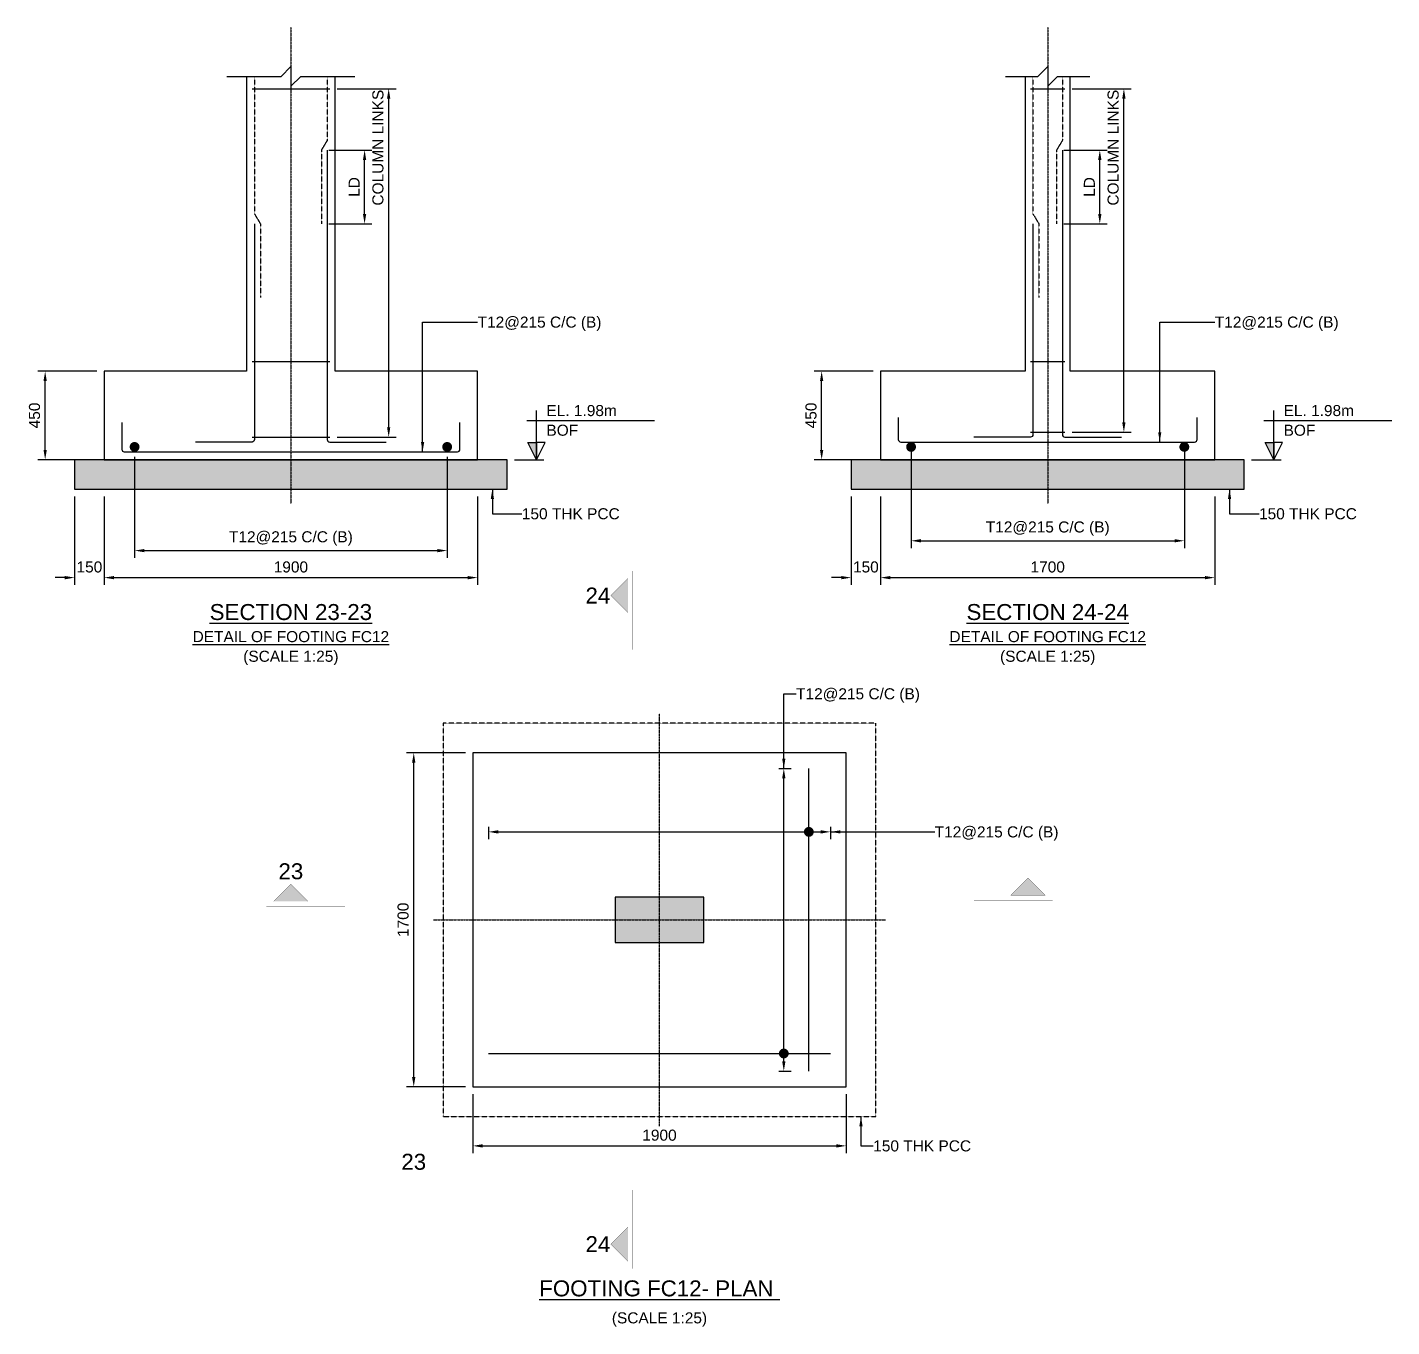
# Model space of a CAD drawing. Header units: inches. Extents: x -816171 to 9366335, y -450961 to 689132.
# Drawn here: x 5870375 to 5898139, y 455125 to 481569 of the extents above; entities that cross this region are included whole.
import ezdxf
from ezdxf.enums import TextEntityAlignment as Align

# ---------------------------------------------------------------- set-up
doc = ezdxf.new("R2010")
doc.units = ezdxf.units.IN
doc.header["$MEASUREMENT"] = 0
doc.linetypes.add('Cline', pattern=[1, 0.625, -0.125, 0.125, -0.125])
doc.linetypes.add('DASHED', pattern=[0.75, 0.5, -0.25])
for name, color, linetype in [('Center Line', 1, 'Continuous'), ('Column', 2, 'Continuous'), ('Concrete Line', 2, 'Continuous'), ('Dim', 31, 'Continuous'), ('Footing', 4, 'Continuous'), ('Labels', 4, 'Continuous'), ('PCC', 5, 'Continuous'), ('Reinforcement', 130, 'Continuous'), ('Section Mark', 5, 'Continuous'), ('Solid', 25, 'Continuous'), ('Text', 31, 'Continuous')]:
    doc.layers.add(name, color=color, linetype=linetype)
doc.styles.add('SC-FTG1', font='sanss___.ttf')
doc.styles.add('SC-FTG2', font='SansSerif')
doc.dimstyles.new('RccFooting', dxfattribs={"dimtxt": 225, "dimasz": 200, "dimexe": 150, "dimexo": 150, "dimgap": 100, "dimtad": 1, "dimtoh": 1, "dimdec": 4, "dimlfac": 0.25, "dimzin": 0, "dimdsep": 46, "dimtxsty": 'SC-FTG2', "dimcen": 0.09, "dimclrd": 8, "dimclre": 8, "dimclrt": 31, "dimadec": 0, "dimazin": 0, "dimtfac": 1, "dimtdec": 0, "dimtix": 1, "dimtofl": 0, "dimtmove": 0, "dimatfit": 3, "dimfxl": 1, "dimtolj": 1, "dimtzin": 0, "dimarcsym": 0})

# ---------------------------------------------------------------- blocks, each defined once
blk = doc.blocks.new('*D3935')
at = {"layer": 'DEFPOINTS', "color": 0, "transparency": 16777216}
for p in [(5879439, 460005), (5887039, 460005), (5887039, 458805)]:
    blk.add_point(p, dxfattribs=at)
at = {"layer": 'Dim', "color": 8, "lineweight": -2, "transparency": 16777216}
for p, q in [((5879439, 459855), (5879439, 458655)), ((5887039, 459855), (5887039, 458655)), ((5879639, 458805), (5886839, 458805))]:
    blk.add_line(p, q, dxfattribs=at)
at = {"layer": 'Dim', "color": 8, "transparency": 16777216}
for points in [[(5879639, 458838), (5879639, 458771), (5879439, 458805)], [(5886839, 458838), (5886839, 458771), (5887039, 458805)]]:
    blk.add_solid(points, dxfattribs=at)
at = {"layer": 'Dim', "color": 31, "transparency": 16777216, "insert": (5883239, 459021), "char_height": 225, "attachment_point": 5, "style": 'SC-FTG2'}
blk.add_mtext('\\A1;1900', dxfattribs=at)
blk = doc.blocks.new('*D3936')
at = {"layer": 'DEFPOINTS', "color": 0, "transparency": 16777216}
for p in [(5878239, 466805), (5879439, 466805), (5879439, 460005)]:
    blk.add_point(p, dxfattribs=at)
at = {"layer": 'Dim', "color": 8, "lineweight": -2, "transparency": 16777216}
for p, q in [((5879289, 466805), (5878089, 466805)), ((5878239, 460205), (5878239, 466605)), ((5879289, 460005), (5878089, 460005))]:
    blk.add_line(p, q, dxfattribs=at)
at = {"layer": 'Dim', "color": 8, "transparency": 16777216}
for points in [[(5878205, 466605), (5878272, 466605), (5878239, 466805)], [(5878205, 460205), (5878272, 460205), (5878239, 460005)]]:
    blk.add_solid(points, dxfattribs=at)
at = {"layer": 'Dim', "color": 31, "transparency": 16777216, "insert": (5878023, 463405), "char_height": 225, "attachment_point": 5, "rotation": 90, "style": 'SC-FTG2'}
blk.add_mtext('\\A1;1700', dxfattribs=at)
blk = doc.blocks.new('*D3937')
at = {"layer": 'DEFPOINTS', "color": 0, "transparency": 16777216}
for p in [(5885519, 466485), (5885769, 466485), (5885519, 460325)]:
    blk.add_point(p, dxfattribs=at)
at = {"layer": 'Dim', "color": 8, "lineweight": -2, "transparency": 16777216}
for p, q in [((5885669, 466485), (5885919, 466485)), ((5885769, 460525), (5885769, 466285)), ((5885669, 460325), (5885919, 460325))]:
    blk.add_line(p, q, dxfattribs=at)
at = {"layer": 'Dim', "color": 8, "transparency": 16777216}
for points in [[(5885735, 466285), (5885802, 466285), (5885769, 466485)], [(5885735, 460525), (5885802, 460525), (5885769, 460325)]]:
    blk.add_solid(points, dxfattribs=at)
blk = doc.blocks.new('*D3922')
at = {"layer": 'DEFPOINTS', "color": 0, "transparency": 16777216}
for p in [(5879759, 465445), (5886719, 465445), (5886719, 465195)]:
    blk.add_point(p, dxfattribs=at)
at = {"layer": 'Dim', "color": 8, "lineweight": -2, "transparency": 16777216}
for p, q in [((5879759, 465295), (5879759, 465045)), ((5879959, 465195), (5886519, 465195)), ((5886719, 465295), (5886719, 465045))]:
    blk.add_line(p, q, dxfattribs=at)
at = {"layer": 'Dim', "color": 8, "transparency": 16777216}
for points in [[(5879959, 465228), (5879959, 465161), (5879759, 465195)], [(5886519, 465228), (5886519, 465161), (5886719, 465195)]]:
    blk.add_solid(points, dxfattribs=at)
blk = doc.blocks.new('*D3923')
at = {"layer": 'DEFPOINTS', "color": 0, "transparency": 16777216}
for p in [(5871339, 472169), (5871939, 472169), (5871939, 470369)]:
    blk.add_point(p, dxfattribs=at)
at = {"layer": 'Dim', "color": 8, "lineweight": -2, "transparency": 16777216}
for p, q in [((5871339, 472019), (5871339, 470219)), ((5871939, 472019), (5871939, 470219)), ((5871139, 470369), (5870939, 470369)), ((5872139, 470369), (5872339, 470369))]:
    blk.add_line(p, q, dxfattribs=at)
at = {"layer": 'Dim', "color": 8, "transparency": 16777216}
for points in [[(5871139, 470402), (5871139, 470335), (5871339, 470369)], [(5872139, 470402), (5872139, 470335), (5871939, 470369)]]:
    blk.add_solid(points, dxfattribs=at)
at = {"layer": 'Dim', "color": 31, "transparency": 16777216, "insert": (5871639, 470585), "char_height": 225, "attachment_point": 5, "style": 'SC-FTG2'}
blk.add_mtext('\\A1;150', dxfattribs=at)
blk = doc.blocks.new('*D3924')
at = {"layer": 'DEFPOINTS', "color": 0, "transparency": 16777216}
for p in [(5871939, 472169), (5879539, 472169), (5879539, 470369)]:
    blk.add_point(p, dxfattribs=at)
at = {"layer": 'Dim', "color": 8, "lineweight": -2, "transparency": 16777216}
for p, q in [((5871939, 472019), (5871939, 470219)), ((5879539, 472019), (5879539, 470219)), ((5872139, 470369), (5879339, 470369))]:
    blk.add_line(p, q, dxfattribs=at)
at = {"layer": 'Dim', "color": 8, "transparency": 16777216}
for points in [[(5872139, 470402), (5872139, 470335), (5871939, 470369)], [(5879339, 470402), (5879339, 470335), (5879539, 470369)]]:
    blk.add_solid(points, dxfattribs=at)
at = {"layer": 'Dim', "color": 31, "transparency": 16777216, "insert": (5875739, 470585), "char_height": 225, "attachment_point": 5, "style": 'SC-FTG2'}
blk.add_mtext('\\A1;1900', dxfattribs=at)
blk = doc.blocks.new('*D3944')
at = {"layer": 'DEFPOINTS', "color": 0, "transparency": 16777216}
for p in [(5870739, 474569), (5871939, 474569), (5871939, 472769)]:
    blk.add_point(p, dxfattribs=at)
at = {"layer": 'Dim', "color": 8, "lineweight": -2, "transparency": 16777216}
for p, q in [((5871789, 474569), (5870589, 474569)), ((5870739, 472969), (5870739, 474369)), ((5871789, 472769), (5870589, 472769))]:
    blk.add_line(p, q, dxfattribs=at)
at = {"layer": 'Dim', "color": 8, "transparency": 16777216}
for points in [[(5870705, 474369), (5870772, 474369), (5870739, 474569)], [(5870705, 472969), (5870772, 472969), (5870739, 472769)]]:
    blk.add_solid(points, dxfattribs=at)
at = {"layer": 'Dim', "color": 31, "transparency": 16777216, "insert": (5870523, 473669), "char_height": 225, "attachment_point": 5, "rotation": 90, "style": 'SC-FTG2'}
blk.add_mtext('\\A1;450', dxfattribs=at)
blk = doc.blocks.new('*D3945')
at = {"layer": 'DEFPOINTS', "color": 0, "transparency": 16777216}
for p in [(5872559, 472979), (5878919, 472979), (5878919, 470919)]:
    blk.add_point(p, dxfattribs=at)
at = {"layer": 'Dim', "color": 8, "lineweight": -2, "transparency": 16777216}
for p, q in [((5872559, 472829), (5872559, 470769)), ((5878919, 472829), (5878919, 470769)), ((5872759, 470919), (5878719, 470919))]:
    blk.add_line(p, q, dxfattribs=at)
at = {"layer": 'Dim', "color": 8, "transparency": 16777216}
for points in [[(5872759, 470952), (5872759, 470885), (5872559, 470919)], [(5878719, 470952), (5878719, 470885), (5878919, 470919)]]:
    blk.add_solid(points, dxfattribs=at)
at = {"layer": 'Dim', "color": 31, "transparency": 16777216, "insert": (5875739, 471166), "char_height": 225, "attachment_point": 5, "style": 'SC-FTG2'}
blk.add_mtext('\\A1;T12@215 C/C (B)', dxfattribs=at)
blk = doc.blocks.new('*D3946')
at = {"layer": 'DEFPOINTS', "color": 0, "transparency": 16777216}
for p in [(5876359, 479069), (5877239, 479069), (5876359, 477569)]:
    blk.add_point(p, dxfattribs=at)
at = {"layer": 'Dim', "color": 8, "lineweight": -2, "transparency": 16777216}
for p, q in [((5876509, 479069), (5877389, 479069)), ((5877239, 477769), (5877239, 478869)), ((5876509, 477569), (5877389, 477569))]:
    blk.add_line(p, q, dxfattribs=at)
at = {"layer": 'Dim', "color": 8, "transparency": 16777216}
for points in [[(5877205, 478869), (5877272, 478869), (5877239, 479069)], [(5877205, 477769), (5877272, 477769), (5877239, 477569)]]:
    blk.add_solid(points, dxfattribs=at)
at = {"layer": 'Dim', "color": 31, "transparency": 16777216, "insert": (5877026, 478319), "char_height": 225, "attachment_point": 5, "rotation": 90, "style": 'SC-FTG2'}
blk.add_mtext('\\A1;LD', dxfattribs=at)
blk = doc.blocks.new('*D3947')
at = {"layer": 'DEFPOINTS', "color": 0, "transparency": 16777216}
for p in [(5876529, 480319), (5877729, 480319), (5876529, 473229)]:
    blk.add_point(p, dxfattribs=at)
at = {"layer": 'Dim', "color": 8, "lineweight": -2, "transparency": 16777216}
for p, q in [((5876679, 480319), (5877879, 480319)), ((5877729, 473429), (5877729, 480119)), ((5876679, 473229), (5877879, 473229))]:
    blk.add_line(p, q, dxfattribs=at)
at = {"layer": 'Dim', "color": 8, "transparency": 16777216}
for points in [[(5877695, 480119), (5877762, 480119), (5877729, 480319)], [(5877695, 473429), (5877762, 473429), (5877729, 473229)]]:
    blk.add_solid(points, dxfattribs=at)
at = {"layer": 'Dim', "color": 31, "transparency": 16777216, "insert": (5877511, 479119), "char_height": 225, "attachment_point": 5, "rotation": 90, "style": 'SC-FTG2'}
blk.add_mtext('\\A1;COLUMN LINKS', dxfattribs=at)
blk = doc.blocks.new('*D3948')
at = {"layer": 'DEFPOINTS', "color": 0, "transparency": 16777216}
for p in [(5887139, 472169), (5887739, 472169), (5887739, 470369)]:
    blk.add_point(p, dxfattribs=at)
at = {"layer": 'Dim', "color": 8, "lineweight": -2, "transparency": 16777216}
for p, q in [((5887139, 472019), (5887139, 470219)), ((5887739, 472019), (5887739, 470219)), ((5886939, 470369), (5886739, 470369)), ((5887939, 470369), (5888139, 470369))]:
    blk.add_line(p, q, dxfattribs=at)
at = {"layer": 'Dim', "color": 8, "transparency": 16777216}
for points in [[(5886939, 470402), (5886939, 470335), (5887139, 470369)], [(5887939, 470402), (5887939, 470335), (5887739, 470369)]]:
    blk.add_solid(points, dxfattribs=at)
at = {"layer": 'Dim', "color": 31, "transparency": 16777216, "insert": (5887439, 470585), "char_height": 225, "attachment_point": 5, "style": 'SC-FTG2'}
blk.add_mtext('\\A1;150', dxfattribs=at)
blk = doc.blocks.new('*D3949')
at = {"layer": 'DEFPOINTS', "color": 0, "transparency": 16777216}
for p in [(5887739, 472169), (5894539, 472169), (5894539, 470369)]:
    blk.add_point(p, dxfattribs=at)
at = {"layer": 'Dim', "color": 8, "lineweight": -2, "transparency": 16777216}
for p, q in [((5887739, 472019), (5887739, 470219)), ((5894539, 472019), (5894539, 470219)), ((5887939, 470369), (5894339, 470369))]:
    blk.add_line(p, q, dxfattribs=at)
at = {"layer": 'Dim', "color": 8, "transparency": 16777216}
for points in [[(5887939, 470402), (5887939, 470335), (5887739, 470369)], [(5894339, 470402), (5894339, 470335), (5894539, 470369)]]:
    blk.add_solid(points, dxfattribs=at)
at = {"layer": 'Dim', "color": 31, "transparency": 16777216, "insert": (5891139, 470585), "char_height": 225, "attachment_point": 5, "style": 'SC-FTG2'}
blk.add_mtext('\\A1;1700', dxfattribs=at)
blk = doc.blocks.new('*D3954')
at = {"layer": 'DEFPOINTS', "color": 0, "transparency": 16777216}
for p in [(5886539, 474569), (5887739, 474569), (5887739, 472769)]:
    blk.add_point(p, dxfattribs=at)
at = {"layer": 'Dim', "color": 8, "lineweight": -2, "transparency": 16777216}
for p, q in [((5887589, 474569), (5886389, 474569)), ((5886539, 472969), (5886539, 474369)), ((5887589, 472769), (5886389, 472769))]:
    blk.add_line(p, q, dxfattribs=at)
at = {"layer": 'Dim', "color": 8, "transparency": 16777216}
for points in [[(5886505, 474369), (5886572, 474369), (5886539, 474569)], [(5886505, 472969), (5886572, 472969), (5886539, 472769)]]:
    blk.add_solid(points, dxfattribs=at)
at = {"layer": 'Dim', "color": 31, "transparency": 16777216, "insert": (5886323, 473669), "char_height": 225, "attachment_point": 5, "rotation": 90, "style": 'SC-FTG2'}
blk.add_mtext('\\A1;450', dxfattribs=at)
blk = doc.blocks.new('*D3955')
at = {"layer": 'DEFPOINTS', "color": 0, "transparency": 16777216}
for p in [(5888359, 473179), (5893919, 473179), (5893919, 471119)]:
    blk.add_point(p, dxfattribs=at)
at = {"layer": 'Dim', "color": 8, "lineweight": -2, "transparency": 16777216}
for p, q in [((5888359, 473029), (5888359, 470969)), ((5893919, 473029), (5893919, 470969)), ((5888559, 471119), (5893719, 471119))]:
    blk.add_line(p, q, dxfattribs=at)
at = {"layer": 'Dim', "color": 8, "transparency": 16777216}
for points in [[(5888559, 471152), (5888559, 471085), (5888359, 471119)], [(5893719, 471152), (5893719, 471085), (5893919, 471119)]]:
    blk.add_solid(points, dxfattribs=at)
at = {"layer": 'Dim', "color": 31, "transparency": 16777216, "insert": (5891139, 471366), "char_height": 225, "attachment_point": 5, "style": 'SC-FTG2'}
blk.add_mtext('\\A1;T12@215 C/C (B)', dxfattribs=at)
blk = doc.blocks.new('*D3956')
at = {"layer": 'DEFPOINTS', "color": 0, "transparency": 16777216}
for p in [(5891319, 479069), (5892199, 479069), (5891319, 477569)]:
    blk.add_point(p, dxfattribs=at)
at = {"layer": 'Dim', "color": 8, "lineweight": -2, "transparency": 16777216}
for p, q in [((5891469, 479069), (5892349, 479069)), ((5892199, 477769), (5892199, 478869)), ((5891469, 477569), (5892349, 477569))]:
    blk.add_line(p, q, dxfattribs=at)
at = {"layer": 'Dim', "color": 8, "transparency": 16777216}
for points in [[(5892165, 478869), (5892232, 478869), (5892199, 479069)], [(5892165, 477769), (5892232, 477769), (5892199, 477569)]]:
    blk.add_solid(points, dxfattribs=at)
at = {"layer": 'Dim', "color": 31, "transparency": 16777216, "insert": (5891986, 478319), "char_height": 225, "attachment_point": 5, "rotation": 90, "style": 'SC-FTG2'}
blk.add_mtext('\\A1;LD', dxfattribs=at)
blk = doc.blocks.new('*D3957')
at = {"layer": 'DEFPOINTS', "color": 0, "transparency": 16777216}
for p in [(5891489, 480319), (5892689, 480319), (5891489, 473329)]:
    blk.add_point(p, dxfattribs=at)
at = {"layer": 'Dim', "color": 8, "lineweight": -2, "transparency": 16777216}
for p, q in [((5891639, 480319), (5892839, 480319)), ((5892689, 473529), (5892689, 480119)), ((5891639, 473329), (5892839, 473329))]:
    blk.add_line(p, q, dxfattribs=at)
at = {"layer": 'Dim', "color": 8, "transparency": 16777216}
for points in [[(5892655, 480119), (5892722, 480119), (5892689, 480319)], [(5892655, 473529), (5892722, 473529), (5892689, 473329)]]:
    blk.add_solid(points, dxfattribs=at)
at = {"layer": 'Dim', "color": 31, "transparency": 16777216, "insert": (5892471, 479119), "char_height": 225, "attachment_point": 5, "rotation": 90, "style": 'SC-FTG2'}
blk.add_mtext('\\A1;COLUMN LINKS', dxfattribs=at)

msp = doc.modelspace()

# ---------------------------------------------------------------- hatches: boundary and pattern name
at = {"layer": 'Solid'}
for points in [[(5880738.64195, 472768.77107), (5880563.64195, 473118.77107), (5880738.64195, 473118.77107)], [(5895738.64195, 472768.77107), (5895563.64195, 473118.77107), (5895738.64195, 473118.77107)], [(5871338.64195, 472168.77107), (5880138.64195, 472168.77107), (5880138.64195, 472768.77107), (5871338.64195, 472768.77107)], [(5887138.64195, 472168.77107), (5895138.64195, 472168.77107), (5895138.64195, 472768.77107), (5887138.64195, 472768.77107)], [(5882598.64195, 470354.72386), (5882248.64195, 470004.72386), (5882598.64195, 469654.72386), (5882598.64195, 470354.72386)], [(5891088.64195, 463904.72386), (5890738.64195, 464254.72386), (5890388.64195, 463904.72386), (5891088.64195, 463904.72386)], [(5875388.64195, 463780.72386), (5875738.64195, 464130.72386), (5876088.64195, 463780.72386), (5875388.64195, 463780.72386)], [(5882338.64195, 462944.72386), (5884138.64195, 462944.72386), (5884138.64195, 463864.72386), (5882338.64195, 463864.72386)], [(5882598.64195, 456454.72386), (5882248.64195, 456804.72386), (5882598.64195, 457154.72386), (5882598.64195, 456454.72386)]]:
    msp.add_hatch(color=256, dxfattribs=at).paths.add_polyline_path(points, flags=0)

# ---------------------------------------------------------------- linework, layer by layer
at = {"layer": 'Center Line', "linetype": 'Cline'}
for points in [[(5875738.64195, 481568.77107), (5875738.64195, 471868.77107)], [(5891138.64195, 481568.77107), (5891138.64195, 471868.77107)], [(5883238.64195, 459204.72386), (5883238.64195, 467604.72386)], [(5878638.64195, 463404.72386), (5887838.64195, 463404.72386)]]:
    msp.add_lwpolyline(points, dxfattribs=at)
at = {"layer": 'Column'}
msp.add_lwpolyline([(5882338.64195, 462944.72386), (5884138.64195, 462944.72386), (5884138.64195, 463864.72386), (5882338.64195, 463864.72386), (5882338.64195, 462944.72386)], dxfattribs=at)
at = {"layer": 'Concrete Line'}
for points in [[(5874438.64195, 480568.77107), (5875538.64195, 480568.77107), (5875738.64195, 480768.77107), (5875738.64195, 480368.77107), (5875938.64195, 480568.77107), (5877038.64195, 480568.77107)], [(5890278.64195, 480568.77107), (5890938.64195, 480568.77107), (5891138.64195, 480768.77107), (5891138.64195, 480368.77107), (5891338.64195, 480568.77107), (5891998.64195, 480568.77107)], [(5874838.64195, 480568.77107), (5874838.64195, 474568.77107), (5871938.64195, 474568.77107), (5871938.64195, 472768.77107), (5879538.64195, 472768.77107), (5879538.64195, 474568.77107), (5876638.64195, 474568.77107), (5876638.64195, 480568.77107)], [(5890678.64195, 480568.77107), (5890678.64195, 474568.77107), (5887738.64195, 474568.77107), (5887738.64195, 472768.77107), (5894538.64195, 472768.77107), (5894538.64195, 474568.77107), (5891598.64195, 474568.77107), (5891598.64195, 480568.77107)]]:
    msp.add_lwpolyline(points, dxfattribs=at)
at = {"layer": 'Dim', "color": 8, "const_width": 100}
for points in [[(5886228.64195, 465194.72386, 1), (5886328.64195, 465194.72386, 1)], [(5885718.64195, 460684.72386, 1), (5885818.64195, 460684.72386, 1)]]:
    msp.add_lwpolyline(points, format="xyb", close=True, dxfattribs=at)
at = {"layer": 'Footing'}
msp.add_lwpolyline([(5879438.64195, 460004.72386), (5887038.64195, 460004.72386), (5887038.64195, 466804.72386), (5879438.64195, 466804.72386), (5879438.64195, 460004.72386)], dxfattribs=at)
at = {"layer": 'PCC'}
for points in [[(5871338.64195, 472168.77107), (5880138.64195, 472168.77107), (5880138.64195, 472768.77107), (5871338.64195, 472768.77107), (5871338.64195, 472168.77107)], [(5887138.64195, 472168.77107), (5895138.64195, 472168.77107), (5895138.64195, 472768.77107), (5887138.64195, 472768.77107), (5887138.64195, 472168.77107)]]:
    msp.add_lwpolyline(points, dxfattribs=at)
at = {"layer": 'PCC', "linetype": 'DASHED'}
msp.add_lwpolyline([(5878838.64195, 459404.72386), (5887638.64195, 459404.72386), (5887638.64195, 467404.72386), (5878838.64195, 467404.72386), (5878838.64195, 459404.72386)], dxfattribs=at)
at = {"layer": 'Reinforcement'}
for points in [[(5874948.64195, 480318.77107), (5876528.64195, 480318.77107)], [(5890788.64195, 480318.77107), (5891488.64195, 480318.77107)], [(5874948.64195, 474768.77107), (5876528.64195, 474768.77107)], [(5890788.64195, 474768.77107), (5891488.64195, 474768.77107)], [(5874948.64195, 473228.77107), (5876528.64195, 473228.77107)], [(5890788.64195, 473328.77107), (5891488.64195, 473328.77107)], [(5886278.64195, 460324.72386), (5886278.64195, 466484.72386)], [(5879758.64195, 460684.72386), (5886718.64195, 460684.72386)]]:
    msp.add_lwpolyline(points, dxfattribs=at)
at = {"layer": 'Reinforcement', "linetype": 'DASHED'}
for points in [[(5874998.64195, 480568.77107), (5874998.64195, 477768.77107), (5875118.64195, 477568.77107), (5875118.64195, 476068.77107)], [(5876478.64195, 480568.77107), (5876478.64195, 479268.77107), (5876358.64195, 479068.77107), (5876358.64195, 477568.77107)], [(5890838.64195, 480568.77107), (5890838.64195, 477768.77107), (5890958.64195, 477568.77107), (5890958.64195, 476068.77107)], [(5891438.64195, 480568.77107), (5891438.64195, 479268.77107), (5891318.64195, 479068.77107), (5891318.64195, 477568.77107)]]:
    msp.add_lwpolyline(points, dxfattribs=at)
at = {"layer": 'Reinforcement'}
for points in [[(5876478.64195, 479068.77107), (5876478.64195, 473178.77107, 0.4), (5876528.64195, 473128.77107), (5877678.64195, 473128.77107, 0.4), (5877678.64195, 473128.77107), (5877678.64195, 473128.77107)], [(5891438.64195, 479068.77107), (5891438.64195, 473278.77107, 0.4), (5891488.64195, 473228.77107), (5892638.64195, 473228.77107, 0.4), (5892638.64195, 473228.77107), (5892638.64195, 473228.77107)], [(5874998.64195, 477568.77107), (5874998.64195, 473178.77107, -0.4), (5874948.64195, 473128.77107), (5873798.64195, 473128.77107, 0.4), (5873798.64195, 473128.77107), (5873798.64195, 473128.77107)], [(5890838.64195, 477568.77107), (5890838.64195, 473278.77107, -0.4), (5890788.64195, 473228.77107), (5889638.64195, 473228.77107, 0.4), (5889638.64195, 473228.77107), (5889638.64195, 473228.77107)], [(5872298.64195, 473528.77107), (5872298.64195, 472978.77107, 0.4), (5872348.64195, 472928.77107), (5879128.64195, 472928.77107, 0.4), (5879178.64195, 472978.77107), (5879178.64195, 473528.77107)], [(5888098.64195, 473628.77107), (5888098.64195, 473178.77107, 0.4), (5888148.64195, 473128.77107), (5894128.64195, 473128.77107, 0.4), (5894178.64195, 473178.77107), (5894178.64195, 473628.77107)]]:
    msp.add_lwpolyline(points, format="xyb", dxfattribs=at)
at = {"layer": 'Reinforcement', "const_width": 100}
for points in [[(5872508.64195, 473028.77107, 1), (5872608.64195, 473028.77107, 1)], [(5878868.64195, 473028.77107, 1), (5878968.64195, 473028.77107, 1)], [(5888308.64195, 473028.77107, 1), (5888408.64195, 473028.77107, 1)], [(5893868.64195, 473028.77107, 1), (5893968.64195, 473028.77107, 1)]]:
    msp.add_lwpolyline(points, format="xyb", close=True, dxfattribs=at)
at = {"layer": 'Section Mark'}
for p, q in [((5880288.64195, 472768.77107), (5880888.64195, 472768.77107)), ((5895288.64195, 472768.77107), (5895888.64195, 472768.77107))]:
    msp.add_line(p, q, dxfattribs=at)
for points in [[(5880738.64195, 472768.77107), (5880738.64195, 473768.77107)], [(5895738.64195, 472768.77107), (5895738.64195, 473768.77107)], [(5880538.64195, 473568.77107), (5883138.64195, 473568.77107)], [(5895538.64195, 473568.77107), (5898138.64195, 473568.77107)], [(5880738.64195, 472768.77107), (5880563.64195, 473118.77107), (5880738.64195, 473118.77107), (5880738.64195, 472768.77107)], [(5880738.64195, 472768.77107), (5880913.64195, 473118.77107), (5880738.64195, 473118.77107), (5880738.64195, 472768.77107)], [(5895738.64195, 472768.77107), (5895563.64195, 473118.77107), (5895738.64195, 473118.77107), (5895738.64195, 472768.77107)], [(5895738.64195, 472768.77107), (5895913.64195, 473118.77107), (5895738.64195, 473118.77107), (5895738.64195, 472768.77107)]]:
    msp.add_lwpolyline(points, dxfattribs=at)
at = {"layer": 'Section Mark', "const_width": 5}
for points in [[(5882598.64195, 470354.72386), (5882248.64195, 470004.72386), (5882598.64195, 469654.72386), (5882598.64195, 470354.72386)], [(5882698.64195, 468904.72386), (5882698.64195, 470504.72386)], [(5891088.64195, 463904.72386), (5890738.64195, 464254.72386), (5890388.64195, 463904.72386), (5891088.64195, 463904.72386)], [(5875388.64195, 463780.72386), (5875738.64195, 464130.72386), (5876088.64195, 463780.72386), (5875388.64195, 463780.72386)], [(5876838.64195, 463680.72386), (5875238.64195, 463680.72386)], [(5889638.64195, 463804.72386), (5891238.64195, 463804.72386)], [(5882698.64195, 457904.72386), (5882698.64195, 456304.72386)], [(5882598.64195, 456454.72386), (5882248.64195, 456804.72386), (5882598.64195, 457154.72386), (5882598.64195, 456454.72386)]]:
    msp.add_lwpolyline(points, dxfattribs=at)

# ---------------------------------------------------------------- texts
at = {"layer": 'Dim', "style": 'SC-FTG2'}
for s, p in [('T12@215 C/C (B)', (5879538.64195, 475568.77107)), ('T12@215 C/C (B)', (5894538.64195, 475568.77107)), ('150 THK PCC', (5880438.64195, 471668.77107)), ('150 THK PCC', (5895438.64195, 471668.77107)), ('150 THK PCC', (5887588.64195, 458804.72386))]:
    msp.add_text(s, height=225, dxfattribs=at).set_placement(p, align=Align.MIDDLE_LEFT)
at = {"layer": 'Labels', "style": 'SC-FTG1'}
for s, p in [('%%USECTION 23-23', (5875738.64195, 469668.77107)), ('%%USECTION 24-24', (5891138.64195, 469668.77107)), ('%%uFOOTING FC12- PLAN ', (5883238.64195, 455904.72386))]:
    msp.add_text(s, height=325, dxfattribs=at).set_placement(p, align=Align.MIDDLE_CENTER)
at = {"layer": 'Section Mark', "style": 'SC-FTG1'}
for s, p in [('24', (5881986.14195, 470004.72386)), ('23', (5875738.64195, 464393.22386)), ('23', (5878238.64195, 458481.27107)), ('24', (5881986.14195, 456804.72386))]:
    msp.add_text(s, height=325, dxfattribs=at).set_placement(p, align=Align.MIDDLE_CENTER)
at = {"layer": 'Text'}
for s, style, p in [('EL. 1.98m', 'SC-FTG2', (5880938.64195, 473768.77107)), ('EL. 1.98m', 'SC-FTG2', (5895938.64195, 473768.77107)), ('BOF', 'SC-FTG2', (5880938.64195, 473368.77107)), ('BOF', 'SC-FTG2', (5895938.64195, 473368.77107)), ('T12@215 C/C (B)', 'SC-FTG1', (5886018.64195, 468004.72386)), ('T12@215 C/C (B)', 'SC-FTG1', (5888838.64195, 465194.72386))]:
    msp.add_text(s, height=225, dxfattribs=dict(at, style=style)).set_placement(p, align=Align.MIDDLE_LEFT)
at = {"layer": 'Text', "style": 'SC-FTG1'}
for s, p in [('%%UDETAIL OF FOOTING FC12', (5875738.64195, 469168.77107)), ('%%UDETAIL OF FOOTING FC12', (5891138.64195, 469168.77107)), ('(SCALE 1:25)', (5875738.64195, 468768.77107)), ('(SCALE 1:25)', (5891138.64195, 468768.77107)), ('(SCALE 1:25)', (5883238.64195, 455304.72386))]:
    msp.add_text(s, height=225, dxfattribs=at).set_placement(p, align=Align.MIDDLE_CENTER)

# ---------------------------------------------------------------- dimensions: what is measured, and where the dimension line sits
at = {"layer": 'Dim'}
for base, p1, p2, angle, text, picture, middle in [((5877728.64195, 480318.77107), (5876528.64195, 473228.77107), (5876528.64195, 480318.77107), 90, 'COLUMN LINKS', '*D3947', (5877728.64195, 479118.77107)), ((5892688.64195, 480318.77107), (5891488.64195, 473328.77107), (5891488.64195, 480318.77107), 90, 'COLUMN LINKS', '*D3957', (5892688.64195, 479118.77107)), ((5877238.64195, 479068.77107), (5876358.64195, 477568.77107), (5876358.64195, 479068.77107), 90, 'LD', '*D3946', (5877238.64195, 478318.77107)), ((5892198.64195, 479068.77107), (5891318.64195, 477568.77107), (5891318.64195, 479068.77107), 90, 'LD', '*D3956', (5892198.64195, 478318.77107)), ((5885768.64195, 466484.72386), (5885518.64195, 460324.72386), (5885518.64195, 466484.72386), 90, ' ', '*D3937', (5885768.64195, 461984.72386)), ((5886718.64195, 465194.72386), (5879758.64195, 465444.72386), (5886718.64195, 465444.72386), 0, ' ', '*D3922', (5884978.64195, 465194.72386))]:
    dim = msp.add_linear_dim(base=base, p1=p1, p2=p2, angle=angle, text=text, dimstyle='RccFooting', override={"dimjust": 0}, dxfattribs=at)
    dim.commit()
    dim.dimension.update_dxf_attribs({"geometry": picture, "text_midpoint": middle, "dimtype": 161})
for p1, p2, distance, text, picture, middle in [((5871938.64195, 472768.77107), (5871938.64195, 474568.77107), 1200, '450', '*D3944', (5870522.74689, 473668.77107)), ((5887738.64195, 472768.77107), (5887738.64195, 474568.77107), 1200, '450', '*D3954', (5886322.74689, 473668.77107)), ((5888358.64195, 473178.77107), (5893918.64195, 473178.77107), -2060, 'T12@215 C/C (B)', '*D3955', (5891138.64195, 471365.83898)), ((5872558.64195, 472978.77107), (5878918.64195, 472978.77107), -2060, 'T12@215 C/C (B)', '*D3945', (5875738.64195, 471165.83898)), ((5871338.64195, 472168.77107), (5871938.64195, 472168.77107), -1800, '150', '*D3923', (5871638.64195, 470584.66614)), ((5871938.64195, 472168.77107), (5879538.64195, 472168.77107), -1800, '1900', '*D3924', (5875738.64195, 470584.66614)), ((5887138.64195, 472168.77107), (5887738.64195, 472168.77107), -1800, '150', '*D3948', (5887438.64195, 470584.66614)), ((5887738.64195, 472168.77107), (5894538.64195, 472168.77107), -1800, '1700', '*D3949', (5891138.64195, 470584.66614)), ((5879438.64195, 460004.72386), (5879438.64195, 466804.72386), 1200, '1700', '*D3936', (5878022.74689, 463404.72386)), ((5879438.64195, 460004.72386), (5887038.64195, 460004.72386), -1200, '1900', '*D3935', (5883238.64195, 459020.61892))]:
    dim = msp.add_aligned_dim(p1=p1, p2=p2, distance=distance, text=text, dimstyle='RccFooting', dxfattribs=at)
    dim.commit()
    dim.dimension.update_dxf_attribs({"geometry": picture, "text_midpoint": middle})

# ---------------------------------------------------------------- leaders
at = {"layer": 'Dim', "color": 8}
for points in [[(5878418.64195, 472928.77107), (5878418.64195, 475568.77107), (5879538.64195, 475568.77107)], [(5893418.64195, 473128.77107), (5893418.64195, 475568.77107), (5894538.64195, 475568.77107)], [(5879838.64195, 472168.77107), (5879838.64195, 471668.77107), (5880438.64195, 471668.77107)], [(5894838.64195, 472168.77107), (5894838.64195, 471668.77107), (5895438.64195, 471668.77107)], [(5885768.64195, 466484.72386), (5885768.64195, 468004.72386), (5886018.64195, 468004.72386)], [(5886718.64195, 465194.72386), (5888838.64195, 465194.72386), (5888838.64195, 465194.72386)], [(5887338.64195, 459404.72386), (5887338.64195, 458804.72386), (5887588.64195, 458804.72386)]]:
    msp.add_leader(points, dimstyle='RccFooting', dxfattribs=at)

doc.saveas('drawing.dxf')
